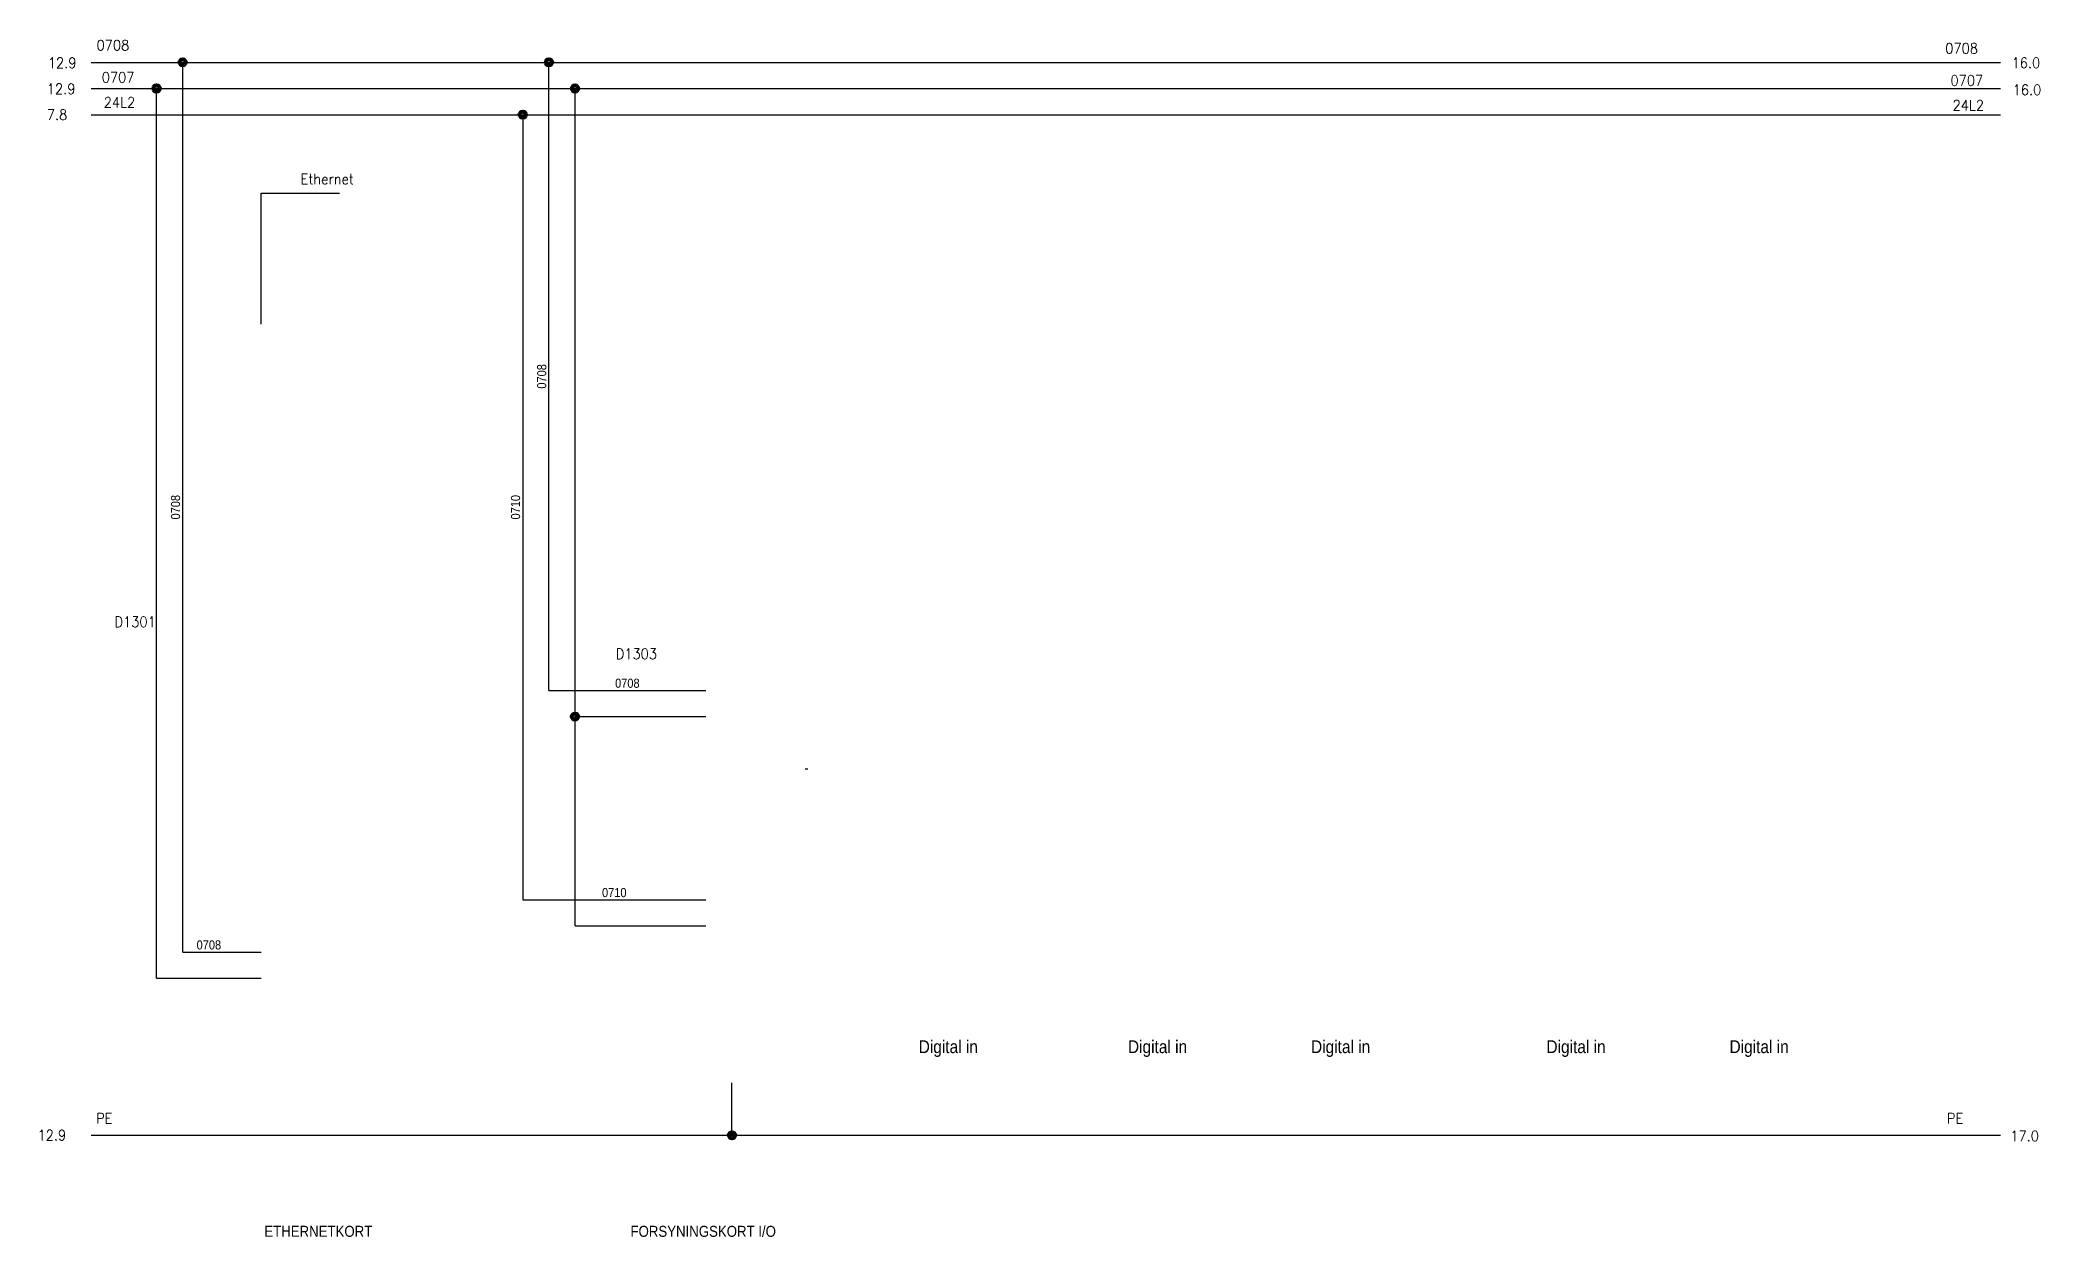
# Model space of a CAD drawing. Header units: millimetres. Extents: x 18 to 400, y 36 to 264.
import ezdxf
from ezdxf.enums import TextEntityAlignment as Align

# ---------------------------------------------------------------- set-up
doc = ezdxf.new("R2010")
doc.units = ezdxf.units.MM
doc.layers.get('0').update_dxf_attribs({"linetype": 'CONTINUOUS'})
doc.styles.add('Caddy_Vectorfont1p', font='Caddy_Vectorfont1p')
doc.styles.get("Standard").update_dxf_attribs({"font": 'standard'})

msp = doc.modelspace()

# ---------------------------------------------------------------- linework, layer by layer
at = {"linetype": 'CONTINUOUS', "lineweight": 25}
for p, q in [((27.5, 260), (45, 260)), ((45, 260), (115, 260)), ((45, 90), (45, 260)), ((115, 260), (392.5, 260)), ((115, 140), (115, 260)), ((27.5, 255), (40, 255)), ((40, 255), (120, 255)), ((40, 85), (40, 255)), ((120, 255), (392.5, 255)), ((120, 135), (120, 255)), ((27.5, 250), (110, 250)), ((110, 250), (392.5, 250)), ((110, 250), (110, 100)), ((60, 235), (75, 235)), ((60, 210), (60, 235)), ((115, 140), (145, 140)), ((120, 135), (145, 135)), ((120, 95), (120, 135)), ((164, 125), (164.5, 125)), ((110, 100), (145, 100)), ((120, 95), (145, 95)), ((45, 90), (60, 90)), ((40, 85), (60, 85)), ((150, 55), (150, 65)), ((27.5, 55), (150, 55)), ((150, 55), (392.5, 55))]:
    msp.add_line(p, q, dxfattribs=at)
at = {"lineweight": 40}
for centre, radius in [((45, 260), 0.8), ((45, 260), 0.6), ((45, 260), 0.4), ((115, 260), 0.8), ((115, 260), 0.6), ((115, 260), 0.4), ((40, 255), 0.8), ((40, 255), 0.6), ((40, 255), 0.4), ((120, 255), 0.8), ((120, 255), 0.6), ((120, 255), 0.4), ((110, 250), 0.8), ((110, 250), 0.6), ((110, 250), 0.4), ((120, 135), 0.8), ((120, 135), 0.6), ((120, 135), 0.4), ((150, 55), 0.8), ((150, 55), 0.6), ((150, 55), 0.4)]:
    msp.add_circle(centre, radius, dxfattribs=at)

# ---------------------------------------------------------------- texts
at = {"lineweight": 25, "style": 'Caddy_Vectorfont1p', "width": 0.9}
for s, p in [('0708', (114.5, 200)), ('0708', (44.5, 175)), ('0710', (109.5, 175))]:
    msp.add_text(s, height=1.75, rotation=90, dxfattribs=at).set_placement(p, align=Align.CENTER)
for s, p in [('0708', (130, 140.5)), ('0710', (127.5, 100.5)), ('0708', (50, 90.5))]:
    msp.add_text(s, height=1.75, dxfattribs=at).set_placement(p, align=Align.CENTER)
for s, height, p in [('Digital in', 2.45, (185.7, 70.7)), ('Digital in', 2.45, (225.7, 70.7)), ('Digital in', 2.45, (260.7, 70.7)), ('Digital in', 2.45, (305.7, 70.7)), ('Digital in', 2.45, (340.7, 70.7)), ('ETHERNETKORT', 2.1, (60.6, 35.6)), ('FORSYNINGSKORT I/O', 2.1, (130.6, 35.6))]:
    msp.add_text(s, height=height, dxfattribs=at).set_placement(p)
at = {"char_height": 2, "attachment_point": 1}
for s, insert, width in [('0708', (28.53, 264.27), 5.5556), ('12.9', (19.22, 260.9), 4.2222), ('0708', (381.94, 263.67), 5.5556), ('16.0', (394.62, 260.9), 4.2222), ('0707', (29.52, 258.13), 5.5556), ('0707', (382.93, 257.53), 5.5556), ('12.9', (19.02, 255.95), 4.2222), ('24L2', (29.91, 253.37), 5.7778), ('24L2', (383.33, 252.78), 5.7778), ('16.0', (394.82, 255.75), 4.2222), ('7.8', (19.02, 250.99), 3.1111), ('Ethernet', (67.55, 238.71), 11.1111), ('D1301', (31.96, 154.1), 6.4444), ('D1303', (127.78, 147.98), 6.8889), ('PE', (28.44, 59.24), 2.6667), ('PE', (382.26, 59.24), 2.6667), ('12.9', (17.25, 56.03), 4.2222), ('17.0', (394.37, 55.87), 4.2222)]:
    msp.add_mtext(s, dxfattribs=dict(at, insert=insert, width=width))

doc.saveas('drawing.dxf')
